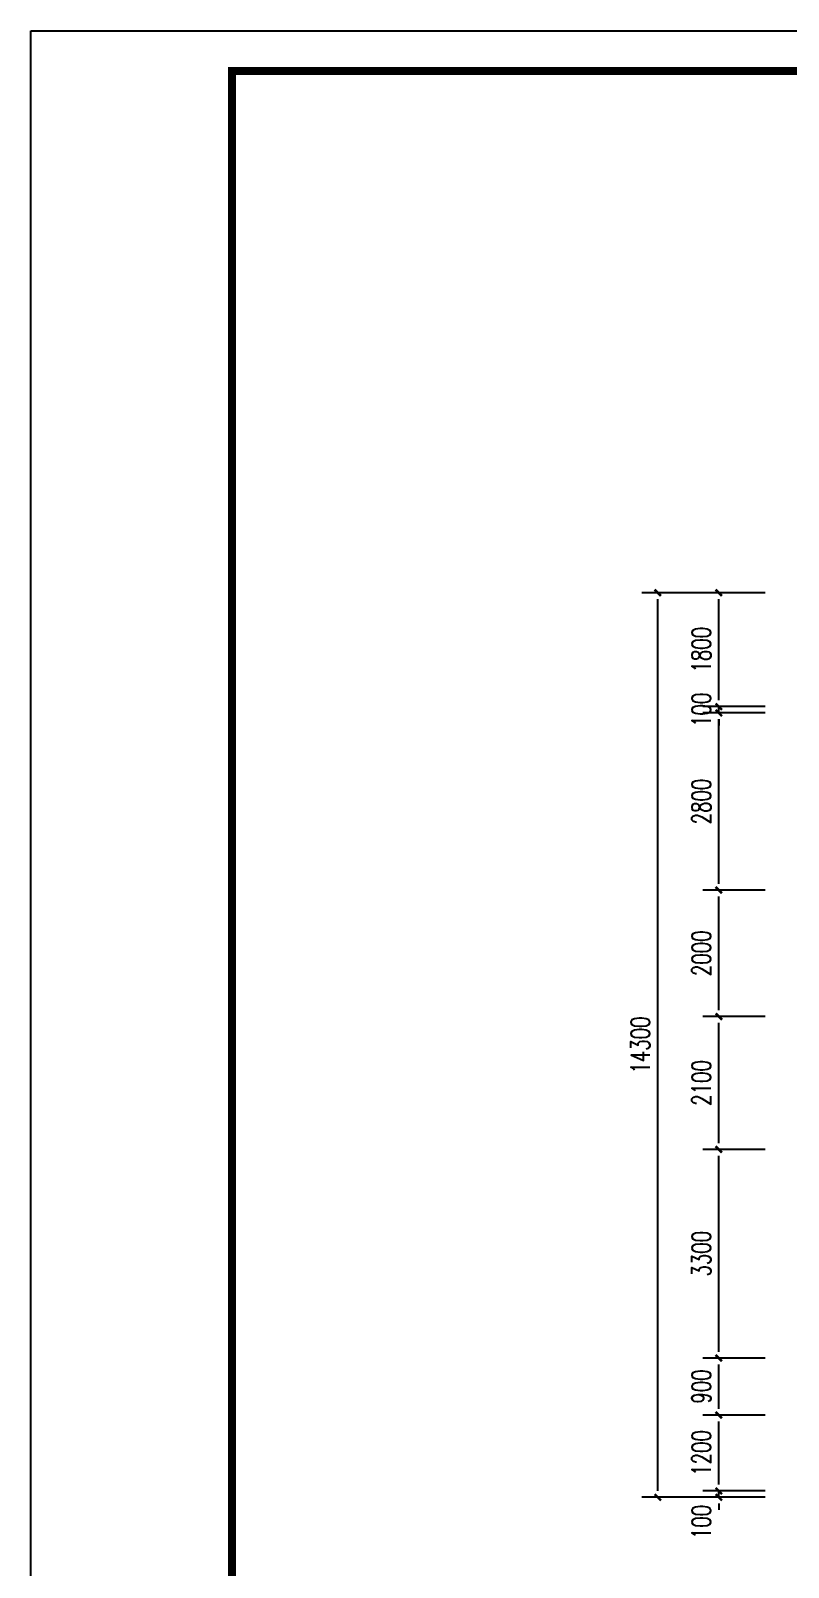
# Model space of a CAD drawing. Extents: x -1988865 to -1884162, y -260022 to -208037.
# Drawn here: x -1988865 to -1976892, y -246519 to -222226 of the extents above; entities that cross this region are included whole.
import ezdxf

# ---------------------------------------------------------------- set-up
doc = ezdxf.new("R2010")
doc.units = 0
doc.header["$LTSCALE"] = 1000
doc.header["$MEASUREMENT"] = 0
for name, color, linetype in [('hordor_标准图框', 7, 'Continuous'), ('PUB_DIM', 3, 'Continuous'), ('tk', 121, 'Continuous'), ('VHSoft_boundary', 7, 'Continuous')]:
    doc.layers.add(name, color=color, linetype=linetype)
doc.styles.add('_TCH_DIM_T3', font='SIMPLEX', dxfattribs={"width": 0.705882, "bigfont": 'GBCBIG'})
doc.dimstyles.new('_TCH_ARCH&&100', dxfattribs={"dimtxt": 297.5, "dimasz": 100, "dimexe": 250, "dimexo": 300, "dimgap": 126.25, "dimtad": 1, "dimdec": 0, "dimzin": 0, "dimdsep": 46, "dimtxsty": '_TCH_DIM_T3', "dimblk": '0912-_ArchTick', "dimcen": 0.09, "dimclrt": 7, "dimazin": 2, "dimtfac": 1, "dimtdec": 0, "dimtix": 1, "dimtmove": 2, "dimatfit": 3, "dimfxl": 1, "dimtolj": 1, "dimtzin": 0, "dimarcsym": 0})

# ---------------------------------------------------------------- blocks, each defined once
blk = doc.blocks.new('0912-0911-sdgrtyrty')
at = {"layer": 'hordor_标准图框'}
for p, q in [((-149343, -1380842), (270657, -1380842)), ((-149343, -1677742), (-149343, -1380842))]:
    blk.add_line(p, q, dxfattribs=at)
at = {"layer": 'hordor_标准图框', "linetype": 'Continuous', "ltscale": 1.4, "const_width": 1000}
blk.add_lwpolyline([(-124343, -1386328), (-124343, -1672842), (265657, -1672842), (265657, -1385842), (-124842, -1385842)], dxfattribs=at)
at = {"layer": 'VHSoft_boundary'}
blk.add_lwpolyline([(-149343, -1380842), (270657, -1380842), (270657, -1677842), (-149343, -1677842)], close=True, dxfattribs=at)
blk = doc.blocks.new('0912-0911-vbmhf')
at = {"layer": 'tk', "color": 0, "xscale": 0.0999999971622562, "yscale": 0.0999999971622562, "zscale": 0.0999999971622562}
blk.add_blockref('0912-0911-sdgrtyrty', (102354, 264793), dxfattribs=at)
blk = doc.blocks.new('0912-_ArchTick')
at = {"color": 0, "linetype": 'ByBlock', "const_width": 0.4}
blk.add_lwpolyline([(-0.5, -0.5), (0.5, 0.5)], dxfattribs=at)
blk = doc.blocks.new('*D57')
at = {"layer": 'Defpoints', "color": 0, "transparency": 16777216}
for p in [(-1978954, -231112), (-1977919, -231112), (-1977919, -245412)]:
    blk.add_point(p, dxfattribs=at)
at = {"layer": 'PUB_DIM', "color": 0, "lineweight": -2, "transparency": 16777216}
for p, q in [((-1978219, -231112), (-1979204, -231112)), ((-1978954, -245312), (-1978954, -231212)), ((-1978219, -245412), (-1979204, -245412))]:
    blk.add_line(p, q, dxfattribs=at)
at = {"layer": 'PUB_DIM', "color": 0, "lineweight": -2, "transparency": 16777216, "xscale": 100, "yscale": 100, "zscale": 100}
for p, rotation in [((-1978954, -231112), 90), ((-1978954, -245412), 270)]:
    blk.add_blockref('0912-_ArchTick', p, dxfattribs=dict(at, rotation=rotation))
at = {"layer": 'PUB_DIM', "color": 7, "transparency": 16777216, "insert": (-1979229, -238262), "char_height": 297.5, "attachment_point": 5, "rotation": 90, "style": '_TCH_DIM_T3'}
blk.add_mtext('\\A1;14300', dxfattribs=at)
blk = doc.blocks.new('*D59')
at = {"layer": 'Defpoints', "color": 0, "transparency": 16777216}
for p in [(-1977990, -231112), (-1976955, -231112), (-1976955, -232912)]:
    blk.add_point(p, dxfattribs=at)
at = {"layer": 'PUB_DIM', "color": 0, "lineweight": -2, "transparency": 16777216}
for p, q in [((-1977255, -231112), (-1978240, -231112)), ((-1977990, -232812), (-1977990, -231212)), ((-1977255, -232912), (-1978240, -232912))]:
    blk.add_line(p, q, dxfattribs=at)
at = {"layer": 'PUB_DIM', "color": 0, "lineweight": -2, "transparency": 16777216, "xscale": 100, "yscale": 100, "zscale": 100}
for p, rotation in [((-1977990, -231112), 90), ((-1977990, -232912), 270)]:
    blk.add_blockref('0912-_ArchTick', p, dxfattribs=dict(at, rotation=rotation))
at = {"layer": 'PUB_DIM', "color": 7, "transparency": 16777216, "insert": (-1978265, -232012), "char_height": 297.5, "attachment_point": 5, "rotation": 90, "style": '_TCH_DIM_T3'}
blk.add_mtext('\\A1;1800', dxfattribs=at)
blk = doc.blocks.new('*D60')
at = {"layer": 'Defpoints', "color": 0, "transparency": 16777216}
for p in [(-1977990, -232912), (-1976955, -232912), (-1976955, -233012)]:
    blk.add_point(p, dxfattribs=at)
at = {"layer": 'PUB_DIM', "color": 0, "lineweight": -2, "transparency": 16777216}
for p, q in [((-1977990, -232812), (-1977990, -232712)), ((-1977255, -232912), (-1978240, -232912)), ((-1977990, -233012), (-1977990, -232912)), ((-1977255, -233012), (-1978240, -233012)), ((-1977990, -233112), (-1977990, -233212))]:
    blk.add_line(p, q, dxfattribs=at)
at = {"layer": 'PUB_DIM', "color": 0, "lineweight": -2, "transparency": 16777216, "xscale": 100, "yscale": 100, "zscale": 100}
for p, rotation in [((-1977990, -232912), 270), ((-1977990, -233012), 90)]:
    blk.add_blockref('0912-_ArchTick', p, dxfattribs=dict(at, rotation=rotation))
at = {"layer": 'PUB_DIM', "color": 7, "transparency": 16777216, "insert": (-1978265, -232962), "char_height": 297.5, "attachment_point": 5, "rotation": 90, "style": '_TCH_DIM_T3'}
blk.add_mtext('\\A1;100', dxfattribs=at)
blk = doc.blocks.new('*D61')
at = {"layer": 'Defpoints', "color": 0, "transparency": 16777216}
for p in [(-1977990, -233012), (-1976955, -233012), (-1976955, -235812)]:
    blk.add_point(p, dxfattribs=at)
at = {"layer": 'PUB_DIM', "color": 0, "lineweight": -2, "transparency": 16777216}
for p, q in [((-1977255, -233012), (-1978240, -233012)), ((-1977990, -235712), (-1977990, -233112)), ((-1977255, -235812), (-1978240, -235812))]:
    blk.add_line(p, q, dxfattribs=at)
at = {"layer": 'PUB_DIM', "color": 0, "lineweight": -2, "transparency": 16777216, "xscale": 100, "yscale": 100, "zscale": 100}
for p, rotation in [((-1977990, -233012), 90), ((-1977990, -235812), 270)]:
    blk.add_blockref('0912-_ArchTick', p, dxfattribs=dict(at, rotation=rotation))
at = {"layer": 'PUB_DIM', "color": 7, "transparency": 16777216, "insert": (-1978265, -234412), "char_height": 297.5, "attachment_point": 5, "rotation": 90, "style": '_TCH_DIM_T3'}
blk.add_mtext('\\A1;2800', dxfattribs=at)
blk = doc.blocks.new('*D62')
at = {"layer": 'Defpoints', "color": 0, "transparency": 16777216}
for p in [(-1977990, -235812), (-1976955, -235812), (-1976955, -237812)]:
    blk.add_point(p, dxfattribs=at)
at = {"layer": 'PUB_DIM', "color": 0, "lineweight": -2, "transparency": 16777216}
for p, q in [((-1977255, -235812), (-1978240, -235812)), ((-1977990, -237712), (-1977990, -235912)), ((-1977255, -237812), (-1978240, -237812))]:
    blk.add_line(p, q, dxfattribs=at)
at = {"layer": 'PUB_DIM', "color": 0, "lineweight": -2, "transparency": 16777216, "xscale": 100, "yscale": 100, "zscale": 100}
for p, rotation in [((-1977990, -235812), 90), ((-1977990, -237812), 270)]:
    blk.add_blockref('0912-_ArchTick', p, dxfattribs=dict(at, rotation=rotation))
at = {"layer": 'PUB_DIM', "color": 7, "transparency": 16777216, "insert": (-1978265, -236812), "char_height": 297.5, "attachment_point": 5, "rotation": 90, "style": '_TCH_DIM_T3'}
blk.add_mtext('\\A1;2000', dxfattribs=at)
blk = doc.blocks.new('*D63')
at = {"layer": 'Defpoints', "color": 0, "transparency": 16777216}
for p in [(-1977990, -237812), (-1976955, -237812), (-1976955, -239912)]:
    blk.add_point(p, dxfattribs=at)
at = {"layer": 'PUB_DIM', "color": 0, "lineweight": -2, "transparency": 16777216}
for p, q in [((-1977255, -237812), (-1978240, -237812)), ((-1977990, -239812), (-1977990, -237912)), ((-1977255, -239912), (-1978240, -239912))]:
    blk.add_line(p, q, dxfattribs=at)
at = {"layer": 'PUB_DIM', "color": 0, "lineweight": -2, "transparency": 16777216, "xscale": 100, "yscale": 100, "zscale": 100}
for p, rotation in [((-1977990, -237812), 90), ((-1977990, -239912), 270)]:
    blk.add_blockref('0912-_ArchTick', p, dxfattribs=dict(at, rotation=rotation))
at = {"layer": 'PUB_DIM', "color": 7, "transparency": 16777216, "insert": (-1978265, -238862), "char_height": 297.5, "attachment_point": 5, "rotation": 90, "style": '_TCH_DIM_T3'}
blk.add_mtext('\\A1;2100', dxfattribs=at)
blk = doc.blocks.new('*D64')
at = {"layer": 'Defpoints', "color": 0, "transparency": 16777216}
for p in [(-1977990, -239912), (-1976955, -239912), (-1976955, -243212)]:
    blk.add_point(p, dxfattribs=at)
at = {"layer": 'PUB_DIM', "color": 0, "lineweight": -2, "transparency": 16777216}
for p, q in [((-1977255, -239912), (-1978240, -239912)), ((-1977990, -243112), (-1977990, -240012)), ((-1977255, -243212), (-1978240, -243212))]:
    blk.add_line(p, q, dxfattribs=at)
at = {"layer": 'PUB_DIM', "color": 0, "lineweight": -2, "transparency": 16777216, "xscale": 100, "yscale": 100, "zscale": 100}
for p, rotation in [((-1977990, -239912), 90), ((-1977990, -243212), 270)]:
    blk.add_blockref('0912-_ArchTick', p, dxfattribs=dict(at, rotation=rotation))
at = {"layer": 'PUB_DIM', "color": 7, "transparency": 16777216, "insert": (-1978265, -241562), "char_height": 297.5, "attachment_point": 5, "rotation": 90, "style": '_TCH_DIM_T3'}
blk.add_mtext('\\A1;3300', dxfattribs=at)
blk = doc.blocks.new('*D65')
at = {"layer": 'Defpoints', "color": 0, "transparency": 16777216}
for p in [(-1977990, -243212), (-1976955, -243212), (-1976955, -244112)]:
    blk.add_point(p, dxfattribs=at)
at = {"layer": 'PUB_DIM', "color": 0, "lineweight": -2, "transparency": 16777216}
for p, q in [((-1977255, -243212), (-1978240, -243212)), ((-1977990, -244012), (-1977990, -243312)), ((-1977255, -244112), (-1978240, -244112))]:
    blk.add_line(p, q, dxfattribs=at)
at = {"layer": 'PUB_DIM', "color": 0, "lineweight": -2, "transparency": 16777216, "xscale": 100, "yscale": 100, "zscale": 100}
for p, rotation in [((-1977990, -243212), 90), ((-1977990, -244112), 270)]:
    blk.add_blockref('0912-_ArchTick', p, dxfattribs=dict(at, rotation=rotation))
at = {"layer": 'PUB_DIM', "color": 7, "transparency": 16777216, "insert": (-1978265, -243662), "char_height": 297.5, "attachment_point": 5, "rotation": 90, "style": '_TCH_DIM_T3'}
blk.add_mtext('\\A1;900', dxfattribs=at)
blk = doc.blocks.new('*D66')
at = {"layer": 'Defpoints', "color": 0, "transparency": 16777216}
for p in [(-1977990, -244112), (-1976955, -244112), (-1976955, -245312)]:
    blk.add_point(p, dxfattribs=at)
at = {"layer": 'PUB_DIM', "color": 0, "lineweight": -2, "transparency": 16777216}
for p, q in [((-1977255, -244112), (-1978240, -244112)), ((-1977990, -245212), (-1977990, -244212)), ((-1977255, -245312), (-1978240, -245312))]:
    blk.add_line(p, q, dxfattribs=at)
at = {"layer": 'PUB_DIM', "color": 0, "lineweight": -2, "transparency": 16777216, "xscale": 100, "yscale": 100, "zscale": 100}
for p, rotation in [((-1977990, -244112), 90), ((-1977990, -245312), 270)]:
    blk.add_blockref('0912-_ArchTick', p, dxfattribs=dict(at, rotation=rotation))
at = {"layer": 'PUB_DIM', "color": 7, "transparency": 16777216, "insert": (-1978265, -244712), "char_height": 297.5, "attachment_point": 5, "rotation": 90, "style": '_TCH_DIM_T3'}
blk.add_mtext('\\A1;1200', dxfattribs=at)
blk = doc.blocks.new('*D67')
at = {"layer": 'Defpoints', "color": 0, "transparency": 16777216}
for p in [(-1977990, -245312), (-1976955, -245312), (-1976955, -245412)]:
    blk.add_point(p, dxfattribs=at)
at = {"layer": 'PUB_DIM', "color": 0, "lineweight": -2, "transparency": 16777216}
for p, q in [((-1977990, -245212), (-1977990, -245112)), ((-1977255, -245312), (-1978240, -245312)), ((-1977990, -245412), (-1977990, -245312)), ((-1977255, -245412), (-1978240, -245412)), ((-1977990, -245512), (-1977990, -245612))]:
    blk.add_line(p, q, dxfattribs=at)
at = {"layer": 'PUB_DIM', "color": 0, "lineweight": -2, "transparency": 16777216, "xscale": 100, "yscale": 100, "zscale": 100}
for p, rotation in [((-1977990, -245312), 270), ((-1977990, -245412), 90)]:
    blk.add_blockref('0912-_ArchTick', p, dxfattribs=dict(at, rotation=rotation))
at = {"layer": 'PUB_DIM', "color": 7, "transparency": 16777216, "insert": (-1978265, -245803), "char_height": 297.5, "attachment_point": 5, "rotation": 90, "style": '_TCH_DIM_T3'}
blk.add_mtext('\\A1;100', dxfattribs=at)

msp = doc.modelspace()

# ---------------------------------------------------------------- block references
at = {"xscale": 1.272593102947569, "yscale": 1.272593102947569, "zscale": 1.272593102947569}
msp.add_blockref('0912-0911-vbmhf', (-2100114.8, -383474.6), dxfattribs=at)

# ---------------------------------------------------------------- dimensions: what is measured, and where the dimension line sits
at = {"layer": 'PUB_DIM'}
for p1, p2, picture, middle in [((-1977918.9, -245412.4), (-1977918.9, -231112.4), '*D57', (-1979228.8, -238262.4)), ((-1976955.2, -232912.4), (-1976955.2, -231112.4), '*D59', (-1978265.1, -232012.4)), ((-1976955.2, -233012.4), (-1976955.2, -232912.4), '*D60', (-1978265.1, -232962.4)), ((-1976955.2, -235812.4), (-1976955.2, -233012.4), '*D61', (-1978265.1, -234412.4)), ((-1976955.2, -237812.4), (-1976955.2, -235812.4), '*D62', (-1978265.1, -236812.4)), ((-1976955.2, -239912.4), (-1976955.2, -237812.4), '*D63', (-1978265.1, -238862.4)), ((-1976955.2, -243212.4), (-1976955.2, -239912.4), '*D64', (-1978265.1, -241562.4)), ((-1976955.2, -244112.4), (-1976955.2, -243212.4), '*D65', (-1978265.1, -243662.4)), ((-1976955.2, -245312.4), (-1976955.2, -244112.4), '*D66', (-1978265.1, -244712.4))]:
    dim = msp.add_aligned_dim(p1=p1, p2=p2, distance=1034.9, dimstyle='_TCH_ARCH&&100', dxfattribs=at)
    dim.commit()
    dim.dimension.update_dxf_attribs({"geometry": picture, "text_midpoint": middle})
dim = msp.add_linear_dim(base=(-1977990.1, -245312.4), p1=(-1976955.2, -245412.4), p2=(-1976955.2, -245312.4), angle=90, dimstyle='_TCH_ARCH&&100', dxfattribs=at)
dim.commit()
dim.dimension.update_dxf_attribs({"geometry": '*D67', "text_midpoint": (-1978265.1, -245803), "dimtype": 129})

doc.saveas('drawing.dxf')
